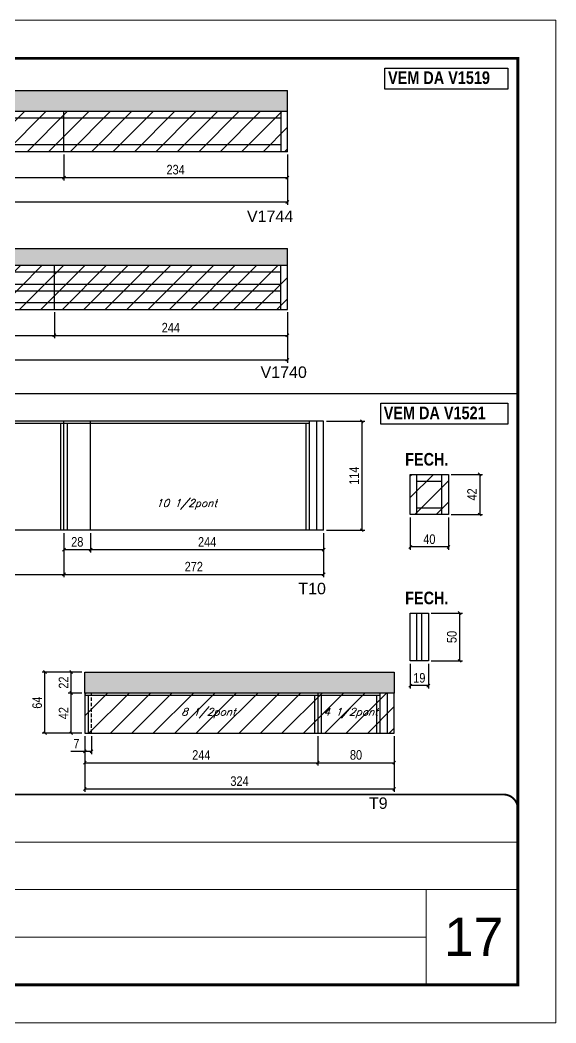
# Model space of a CAD drawing. Extents: x 3309 to 10008, y -2522 to 14608.
# Drawn here: x 4233 to 4794, y 8964 to 10014 of the extents above; entities that cross this region are included whole.
import ezdxf

# ---------------------------------------------------------------- set-up
doc = ezdxf.new("R2010")
doc.units = 0
for name, pattern in [('CONTINUO', [0]), ('DASHED', [0.75, 0.5, -0.25]), ('HIDDEN', [0.375, 0.25, -0.125])]:
    doc.linetypes.add(name, pattern=pattern)
for name, color, linetype in [('5', 5, 'Continuous'), ('COTA', 241, 'Continuous'), ('NOMENCLATURA', 7, 'Continuous'), ('Painéis', 200, 'Continuous'), ('SARR_2.2x7', 40, 'Continuous'), ('SARR_3.5x7', 81, 'Continuous'), ('texto', 7, 'Continuous')]:
    doc.layers.add(name, color=color, linetype=linetype)
for name, color, linetype, lineweight in [('CARIMBO', 255, 'Continuous', 9), ('Folhas', 255, 'Continuous', 9), ('Hachura', 251, 'Continuous', 9), ('SARRAFO DE PRESSAO', 251, 'DASHED', 9)]:
    doc.layers.add(name, color=color, linetype=linetype, lineweight=lineweight)
doc.styles.add('ARIAL', font='arial.ttf')
doc.styles.add('COTA TECNICA', font='techl___.ttf', dxfattribs={"height": 10})
doc.styles.add('Romans', font='romans.shx')
doc.styles.get("Standard").update_dxf_attribs({"font": 'arial.ttf'})
doc.styles.add('TECNICA', font='techb___.ttf', dxfattribs={"height": 10})
doc.dimstyles.new('PAINEL', dxfattribs={"dimtxt": 10, "dimasz": 3, "dimexe": 3, "dimexo": 3, "dimgap": 3, "dimtad": 1, "dimdec": 1, "dimzin": 12, "dimdsep": 46, "dimtxsty": 'COTA TECNICA', "dimblk1": 'OBLIQUE', "dimblk2": 'OBLIQUE', "dimsah": 1, "dimcen": 0.9, "dimclrd": 4, "dimclre": 4, "dimclrt": 240, "dimadec": 1, "dimazin": 3, "dimtfac": 1, "dimtdec": 1, "dimtmove": 0, "dimatfit": 3, "dimfxl": 1, "dimtolj": 1, "dimtzin": 12, "dimarcsym": 0})

# ---------------------------------------------------------------- blocks, each defined once
blk = doc.blocks.new('9999999999')
at = {"color": 30, "linetype": 'CONTINUO'}
for p, q in [((98564.6, 34379.6), (99584, 34379.6)), ((98564.6, 34329.8), (99488, 34329.8)), ((99584, 34329.8), (99488, 34329.8)), ((99488, 34329.8), (99488, 34230.2)), ((98564.6, 34280), (99488, 34280))]:
    blk.add_line(p, q, dxfattribs=at)
at = {"color": 30, "linetype": 'CONTINUO', "const_width": 2}
blk.add_lwpolyline([(99584, 34230.2), (99584, 34414.4, 0.414214), (99569, 34429.4), (98229, 34429.4, 0.414214), (98214, 34414.4), (98214, 34245.2, 0.414214), (98229, 34230.2), (99584, 34230.2)], format="xyb", dxfattribs=at)
at = {"layer": 'Folhas'}
blk.add_lwpolyline([(98139, 34190.2), (99624, 34190.2), (99624, 35240.2), (98139, 35240.2)], close=True, dxfattribs=at)
at = {"layer": 'Folhas', "color": 30, "const_width": 3}
blk.add_lwpolyline([(98214, 34230.2), (99584, 34230.2), (99584, 35200.2), (98214, 35200.2)], close=True, dxfattribs=at)
blk = doc.blocks.new('_Oblique')
at = {"color": 0, "linetype": 'ByBlock', "lineweight": -2}
blk.add_line((-0.5, -0.5), (0.5, 0.5), dxfattribs=at)
blk = doc.blocks.new('*D2933')
at = {"layer": 'COTA', "color": 4, "lineweight": -2, "transparency": 16777216}
for p, q in [((4035.1, 9872.8), (4035.1, 9845.6)), ((4279.1, 9872.8), (4279.1, 9845.6)), ((4035.1, 9848.6), (4279.1, 9848.6))]:
    blk.add_line(p, q, dxfattribs=at)
at = {"layer": 'Defpoints', "color": 0, "transparency": 16777216}
for p in [(4035.1, 9875.8, 0), (4279.1, 9875.8, 0), (4279.1, 9848.6)]:
    blk.add_point(p, dxfattribs=at)
at = {"layer": 'COTA', "color": 4, "lineweight": -2, "transparency": 16777216, "xscale": 3, "yscale": 3, "zscale": 3, "rotation": 180}
blk.add_blockref('_Oblique', (4035.1, 9848.6), dxfattribs=at)
at = {"layer": 'COTA', "color": 4, "lineweight": -2, "transparency": 16777216, "xscale": 3, "yscale": 3, "zscale": 3}
blk.add_blockref('_Oblique', (4279.1, 9848.6), dxfattribs=at)
at = {"layer": 'COTA', "color": 240, "transparency": 16777216, "insert": (4157.1, 9856.7), "char_height": 10, "attachment_point": 5, "style": 'COTA TECNICA'}
blk.add_mtext('\\A1;244', dxfattribs=at)
blk = doc.blocks.new('*D2934')
at = {"layer": 'COTA', "color": 4, "lineweight": -2, "transparency": 16777216}
for p, q in [((4279.1, 9872.8), (4279.1, 9845.6)), ((4513.1, 9872.8), (4513.1, 9845.6)), ((4279.1, 9848.6), (4513.1, 9848.6))]:
    blk.add_line(p, q, dxfattribs=at)
at = {"layer": 'Defpoints', "color": 0, "transparency": 16777216}
for p in [(4279.1, 9875.8, 0), (4513.1, 9875.8, 0), (4513.1, 9848.6)]:
    blk.add_point(p, dxfattribs=at)
at = {"layer": 'COTA', "color": 4, "lineweight": -2, "transparency": 16777216, "xscale": 3, "yscale": 3, "zscale": 3, "rotation": 180}
blk.add_blockref('_Oblique', (4279.1, 9848.6), dxfattribs=at)
at = {"layer": 'COTA', "color": 4, "lineweight": -2, "transparency": 16777216, "xscale": 3, "yscale": 3, "zscale": 3}
blk.add_blockref('_Oblique', (4513.1, 9848.6), dxfattribs=at)
at = {"layer": 'COTA', "color": 240, "transparency": 16777216, "insert": (4396.1, 9856.9), "char_height": 10, "attachment_point": 5, "style": 'COTA TECNICA'}
blk.add_mtext('\\A1;234', dxfattribs=at)
blk = doc.blocks.new('*D2956')
at = {"layer": 'COTA', "color": 4, "lineweight": -2, "transparency": 16777216}
for p, q in [((3791.1, 9872.8), (3791.1, 9820)), ((4513.1, 9872.8), (4513.1, 9820)), ((4513.1, 9823), (3791.1, 9823))]:
    blk.add_line(p, q, dxfattribs=at)
at = {"layer": 'Defpoints', "color": 0, "transparency": 16777216}
for p in [(3791.1, 9875.8, 0), (4513.1, 9875.8, 0), (3791.1, 9823)]:
    blk.add_point(p, dxfattribs=at)
at = {"layer": 'COTA', "color": 4, "lineweight": -2, "transparency": 16777216, "xscale": 3, "yscale": 3, "zscale": 3, "rotation": 180}
blk.add_blockref('_Oblique', (3791.1, 9823), dxfattribs=at)
at = {"layer": 'COTA', "color": 4, "lineweight": -2, "transparency": 16777216, "xscale": 3, "yscale": 3, "zscale": 3}
blk.add_blockref('_Oblique', (4513.1, 9823), dxfattribs=at)
at = {"layer": 'COTA', "color": 240, "transparency": 16777216, "insert": (4152.1, 9831.1), "char_height": 10, "attachment_point": 5, "style": 'COTA TECNICA'}
blk.add_mtext('\\A1;722', dxfattribs=at)
blk = doc.blocks.new('*D2960')
at = {"layer": 'COTA', "color": 4, "lineweight": -2, "transparency": 16777216}
for p, q in [((3791.1, 9707.6), (3791.1, 9654.8)), ((4513.1, 9707.6), (4513.1, 9654.8)), ((3791.1, 9657.8), (4513.1, 9657.8))]:
    blk.add_line(p, q, dxfattribs=at)
at = {"layer": 'Defpoints', "color": 0, "transparency": 16777216}
for p in [(3791.1, 9710.6), (4513.1, 9710.6), (4513.1, 9657.8)]:
    blk.add_point(p, dxfattribs=at)
at = {"layer": 'COTA', "color": 4, "lineweight": -2, "transparency": 16777216, "xscale": 3, "yscale": 3, "zscale": 3, "rotation": 180}
blk.add_blockref('_Oblique', (3791.1, 9657.8), dxfattribs=at)
at = {"layer": 'COTA', "color": 4, "lineweight": -2, "transparency": 16777216, "xscale": 3, "yscale": 3, "zscale": 3}
blk.add_blockref('_Oblique', (4513.1, 9657.8), dxfattribs=at)
at = {"layer": 'COTA', "color": 240, "transparency": 16777216, "insert": (4152.1, 9665.8), "char_height": 10, "attachment_point": 5, "style": 'COTA TECNICA'}
blk.add_mtext('\\A1;722', dxfattribs=at)
blk = doc.blocks.new('*D2963')
at = {"layer": 'COTA', "color": 4, "lineweight": -2, "transparency": 16777216}
for p, q in [((4109.6, 9707.6), (4109.6, 9680.4)), ((4269.1, 9707.6), (4269.1, 9680.4)), ((4109.6, 9683.4), (4269.1, 9683.4))]:
    blk.add_line(p, q, dxfattribs=at)
at = {"layer": 'Defpoints', "color": 0, "transparency": 16777216}
for p in [(4109.6, 9710.6), (4269.1, 9710.6), (4269.1, 9683.4)]:
    blk.add_point(p, dxfattribs=at)
at = {"layer": 'COTA', "color": 4, "lineweight": -2, "transparency": 16777216, "xscale": 3, "yscale": 3, "zscale": 3, "rotation": 180}
blk.add_blockref('_Oblique', (4109.6, 9683.4), dxfattribs=at)
at = {"layer": 'COTA', "color": 4, "lineweight": -2, "transparency": 16777216, "xscale": 3, "yscale": 3, "zscale": 3}
blk.add_blockref('_Oblique', (4269.1, 9683.4), dxfattribs=at)
at = {"layer": 'COTA', "color": 240, "transparency": 16777216, "insert": (4189.4, 9691.6), "char_height": 10, "attachment_point": 5, "style": 'COTA TECNICA'}
blk.add_mtext('\\A1;159.5', dxfattribs=at)
blk = doc.blocks.new('*D2947')
at = {"layer": 'COTA', "color": 4, "lineweight": -2, "transparency": 16777216}
for p, q in [((4269.1, 9707.6), (4269.1, 9680.4)), ((4513.1, 9707.6), (4513.1, 9680.4)), ((4269.1, 9683.4), (4513.1, 9683.4))]:
    blk.add_line(p, q, dxfattribs=at)
at = {"layer": 'Defpoints', "color": 0, "transparency": 16777216}
for p in [(4269.1, 9710.6, 0), (4513.1, 9710.6, 0), (4513.1, 9683.4)]:
    blk.add_point(p, dxfattribs=at)
at = {"layer": 'COTA', "color": 4, "lineweight": -2, "transparency": 16777216, "xscale": 3, "yscale": 3, "zscale": 3, "rotation": 180}
blk.add_blockref('_Oblique', (4269.1, 9683.4), dxfattribs=at)
at = {"layer": 'COTA', "color": 4, "lineweight": -2, "transparency": 16777216, "xscale": 3, "yscale": 3, "zscale": 3}
blk.add_blockref('_Oblique', (4513.1, 9683.4), dxfattribs=at)
at = {"layer": 'COTA', "color": 240, "transparency": 16777216, "insert": (4391.1, 9691.5), "char_height": 10, "attachment_point": 5, "style": 'COTA TECNICA'}
blk.add_mtext('\\A1;244', dxfattribs=at)
blk = doc.blocks.new('*D2975')
at = {"layer": 'COTA', "color": 4, "lineweight": -2, "transparency": 16777216}
for p, q in [((4035.1, 9476.5), (4035.1, 9430.2)), ((4279.1, 9476.5), (4279.1, 9430.2)), ((4035.1, 9433.2), (4279.1, 9433.2))]:
    blk.add_line(p, q, dxfattribs=at)
at = {"layer": 'Defpoints', "color": 0, "transparency": 16777216}
for p in [(4035.1, 9479.5, 0), (4279.1, 9479.5, 0), (4279.1, 9433.2)]:
    blk.add_point(p, dxfattribs=at)
at = {"layer": 'COTA', "color": 4, "lineweight": -2, "transparency": 16777216, "xscale": 3, "yscale": 3, "zscale": 3, "rotation": 180}
blk.add_blockref('_Oblique', (4035.1, 9433.2), dxfattribs=at)
at = {"layer": 'COTA', "color": 4, "lineweight": -2, "transparency": 16777216, "xscale": 3, "yscale": 3, "zscale": 3}
blk.add_blockref('_Oblique', (4279.1, 9433.2), dxfattribs=at)
at = {"layer": 'COTA', "color": 240, "transparency": 16777216, "insert": (4157.1, 9441.3), "char_height": 10, "attachment_point": 5, "style": 'COTA TECNICA'}
blk.add_mtext('\\A1;244', dxfattribs=at)
blk = doc.blocks.new('*D2976')
at = {"layer": 'COTA', "color": 4, "lineweight": -2, "transparency": 16777216}
for p, q in [((4279.1, 9476.5), (4279.1, 9430.2)), ((4551.1, 9476.5), (4551.1, 9430.2)), ((4279.1, 9433.2), (4551.1, 9433.2))]:
    blk.add_line(p, q, dxfattribs=at)
at = {"layer": 'Defpoints', "color": 0, "transparency": 16777216}
for p in [(4279.1, 9479.5, 0), (4551.1, 9479.5, 0), (4551.1, 9433.2)]:
    blk.add_point(p, dxfattribs=at)
at = {"layer": 'COTA', "color": 4, "lineweight": -2, "transparency": 16777216, "xscale": 3, "yscale": 3, "zscale": 3, "rotation": 180}
blk.add_blockref('_Oblique', (4279.1, 9433.2), dxfattribs=at)
at = {"layer": 'COTA', "color": 4, "lineweight": -2, "transparency": 16777216, "xscale": 3, "yscale": 3, "zscale": 3}
blk.add_blockref('_Oblique', (4551.1, 9433.2), dxfattribs=at)
at = {"layer": 'COTA', "color": 240, "transparency": 16777216, "insert": (4415.1, 9441.3), "char_height": 10, "attachment_point": 5, "style": 'COTA TECNICA'}
blk.add_mtext('\\A1;272', dxfattribs=at)
blk = doc.blocks.new('*D2978')
at = {"layer": 'COTA', "color": 4, "lineweight": -2, "transparency": 16777216}
for p, q in [((4279.1, 9476.5), (4279.1, 9456.1)), ((4307.1, 9476.5), (4307.1, 9456.1)), ((4279.1, 9459.1), (4307.1, 9459.1))]:
    blk.add_line(p, q, dxfattribs=at)
at = {"layer": 'Defpoints', "color": 0, "transparency": 16777216}
for p in [(4279.1, 9479.5), (4307.1, 9479.5), (4307.1, 9459.1)]:
    blk.add_point(p, dxfattribs=at)
at = {"layer": 'COTA', "color": 4, "lineweight": -2, "transparency": 16777216, "xscale": 3, "yscale": 3, "zscale": 3, "rotation": 180}
blk.add_blockref('_Oblique', (4279.1, 9459.1), dxfattribs=at)
at = {"layer": 'COTA', "color": 4, "lineweight": -2, "transparency": 16777216, "xscale": 3, "yscale": 3, "zscale": 3}
blk.add_blockref('_Oblique', (4307.1, 9459.1), dxfattribs=at)
at = {"layer": 'COTA', "color": 240, "transparency": 16777216, "insert": (4293.1, 9467.2), "char_height": 10, "attachment_point": 5, "style": 'COTA TECNICA'}
blk.add_mtext('\\A1;28', dxfattribs=at)
blk = doc.blocks.new('*D2979')
at = {"layer": 'COTA', "color": 4, "lineweight": -2, "transparency": 16777216}
for p, q in [((4307.1, 9476.5), (4307.1, 9456.1)), ((4551.1, 9476.5), (4551.1, 9456.1)), ((4307.1, 9459.1), (4551.1, 9459.1))]:
    blk.add_line(p, q, dxfattribs=at)
at = {"layer": 'Defpoints', "color": 0, "transparency": 16777216}
for p in [(4307.1, 9479.5), (4551.1, 9479.5), (4551.1, 9459.1)]:
    blk.add_point(p, dxfattribs=at)
at = {"layer": 'COTA', "color": 4, "lineweight": -2, "transparency": 16777216, "xscale": 3, "yscale": 3, "zscale": 3, "rotation": 180}
blk.add_blockref('_Oblique', (4307.1, 9459.1), dxfattribs=at)
at = {"layer": 'COTA', "color": 4, "lineweight": -2, "transparency": 16777216, "xscale": 3, "yscale": 3, "zscale": 3}
blk.add_blockref('_Oblique', (4551.1, 9459.1), dxfattribs=at)
at = {"layer": 'COTA', "color": 240, "transparency": 16777216, "insert": (4429.1, 9467.2), "char_height": 10, "attachment_point": 5, "style": 'COTA TECNICA'}
blk.add_mtext('\\A1;244', dxfattribs=at)
blk = doc.blocks.new('*D2983')
at = {"layer": 'COTA', "color": 4, "lineweight": -2, "transparency": 16777216}
for p, q in [((4554.1, 9593.5), (4594.1, 9593.5)), ((4591.1, 9593.5), (4591.1, 9479.5)), ((4554.1, 9479.5), (4594.1, 9479.5))]:
    blk.add_line(p, q, dxfattribs=at)
at = {"layer": 'Defpoints', "color": 0, "transparency": 16777216}
for p in [(4551.1, 9593.5, 0), (4551.1, 9479.5, 0), (4591.1, 9479.5)]:
    blk.add_point(p, dxfattribs=at)
at = {"layer": 'COTA', "color": 4, "lineweight": -2, "transparency": 16777216, "xscale": 3, "yscale": 3, "zscale": 3}
for p, rotation in [((4591.1, 9593.5), 90), ((4591.1, 9479.5), 270)]:
    blk.add_blockref('_Oblique', p, dxfattribs=dict(at, rotation=rotation))
at = {"layer": 'COTA', "color": 240, "transparency": 16777216, "insert": (4583, 9536.5), "char_height": 10, "attachment_point": 5, "rotation": 90, "style": 'COTA TECNICA'}
blk.add_mtext('\\A1;114', dxfattribs=at)
blk = doc.blocks.new('*D2988')
at = {"layer": 'COTA', "color": 4, "lineweight": -2, "transparency": 16777216}
for p, q in [((4301, 9263.9), (4301, 9205.5)), ((4625, 9263.9), (4625, 9205.5)), ((4301, 9208.5), (4625, 9208.5))]:
    blk.add_line(p, q, dxfattribs=at)
at = {"layer": 'Defpoints', "color": 0, "transparency": 16777216}
for p in [(4301, 9266.9), (4625, 9266.9), (4625, 9208.5)]:
    blk.add_point(p, dxfattribs=at)
at = {"layer": 'COTA', "color": 4, "lineweight": -2, "transparency": 16777216, "xscale": 3, "yscale": 3, "zscale": 3, "rotation": 180}
blk.add_blockref('_Oblique', (4301, 9208.5), dxfattribs=at)
at = {"layer": 'COTA', "color": 4, "lineweight": -2, "transparency": 16777216, "xscale": 3, "yscale": 3, "zscale": 3}
blk.add_blockref('_Oblique', (4625, 9208.5), dxfattribs=at)
at = {"layer": 'COTA', "color": 240, "transparency": 16777216, "insert": (4463, 9216.7), "char_height": 10, "attachment_point": 5, "style": 'COTA TECNICA'}
blk.add_mtext('\\A1;324', dxfattribs=at)
blk = doc.blocks.new('*D2989')
at = {"layer": 'COTA', "color": 4, "lineweight": -2, "transparency": 16777216}
for p, q in [((4301, 9263.9), (4301, 9233)), ((4545, 9263.9), (4545, 9233)), ((4301, 9236), (4545, 9236))]:
    blk.add_line(p, q, dxfattribs=at)
at = {"layer": 'Defpoints', "color": 0, "transparency": 16777216}
for p in [(4301, 9266.9), (4545, 9266.9), (4545, 9236)]:
    blk.add_point(p, dxfattribs=at)
at = {"layer": 'COTA', "color": 4, "lineweight": -2, "transparency": 16777216, "xscale": 3, "yscale": 3, "zscale": 3, "rotation": 180}
blk.add_blockref('_Oblique', (4301, 9236), dxfattribs=at)
at = {"layer": 'COTA', "color": 4, "lineweight": -2, "transparency": 16777216, "xscale": 3, "yscale": 3, "zscale": 3}
blk.add_blockref('_Oblique', (4545, 9236), dxfattribs=at)
at = {"layer": 'COTA', "color": 240, "transparency": 16777216, "insert": (4423, 9244.1), "char_height": 10, "attachment_point": 5, "style": 'COTA TECNICA'}
blk.add_mtext('\\A1;244', dxfattribs=at)
blk = doc.blocks.new('*D2990')
at = {"layer": 'COTA', "color": 4, "lineweight": -2, "transparency": 16777216}
for p, q in [((4545, 9263.9), (4545, 9233)), ((4625, 9263.9), (4625, 9233)), ((4545, 9236), (4625, 9236))]:
    blk.add_line(p, q, dxfattribs=at)
at = {"layer": 'Defpoints', "color": 0, "transparency": 16777216}
for p in [(4545, 9266.9), (4625, 9266.9), (4625, 9236)]:
    blk.add_point(p, dxfattribs=at)
at = {"layer": 'COTA', "color": 4, "lineweight": -2, "transparency": 16777216, "xscale": 3, "yscale": 3, "zscale": 3, "rotation": 180}
blk.add_blockref('_Oblique', (4545, 9236), dxfattribs=at)
at = {"layer": 'COTA', "color": 4, "lineweight": -2, "transparency": 16777216, "xscale": 3, "yscale": 3, "zscale": 3}
blk.add_blockref('_Oblique', (4625, 9236), dxfattribs=at)
at = {"layer": 'COTA', "color": 240, "transparency": 16777216, "insert": (4585, 9244.1), "char_height": 10, "attachment_point": 5, "style": 'COTA TECNICA'}
blk.add_mtext('\\A1;80', dxfattribs=at)
blk = doc.blocks.new('*D2996')
at = {"layer": 'COTA', "color": 4, "lineweight": -2, "transparency": 16777216}
for p, q in [((4301, 9263.9), (4301, 9244.9)), ((4308, 9263.9), (4308, 9244.9)), ((4301, 9247.9), (4286.3, 9247.9)), ((4308, 9247.9), (4301, 9247.9))]:
    blk.add_line(p, q, dxfattribs=at)
at = {"layer": 'Defpoints', "color": 0, "transparency": 16777216}
for p in [(4301, 9266.9), (4308, 9266.9), (4301, 9247.9)]:
    blk.add_point(p, dxfattribs=at)
at = {"layer": 'COTA', "color": 4, "lineweight": -2, "transparency": 16777216, "xscale": 3, "yscale": 3, "zscale": 3, "rotation": 180}
blk.add_blockref('_Oblique', (4301, 9247.9), dxfattribs=at)
at = {"layer": 'COTA', "color": 4, "lineweight": -2, "transparency": 16777216, "xscale": 3, "yscale": 3, "zscale": 3}
blk.add_blockref('_Oblique', (4308, 9247.9), dxfattribs=at)
at = {"layer": 'COTA', "color": 240, "transparency": 16777216, "insert": (4292.2, 9256), "char_height": 10, "attachment_point": 5, "style": 'COTA TECNICA'}
blk.add_mtext('\\A1;7', dxfattribs=at)
blk = doc.blocks.new('*D2993')
at = {"layer": 'COTA', "color": 4, "lineweight": -2, "transparency": 16777216}
for p, q in [((4298, 9308.9), (4283.7, 9308.9)), ((4286.7, 9266.9), (4286.7, 9308.9)), ((4298, 9266.9), (4283.7, 9266.9))]:
    blk.add_line(p, q, dxfattribs=at)
at = {"layer": 'Defpoints', "color": 0, "transparency": 16777216}
for p in [(4286.7, 9308.9), (4301, 9308.9), (4301, 9266.9)]:
    blk.add_point(p, dxfattribs=at)
at = {"layer": 'COTA', "color": 4, "lineweight": -2, "transparency": 16777216, "xscale": 3, "yscale": 3, "zscale": 3}
for p, rotation in [((4286.7, 9308.9), 90), ((4286.7, 9266.9), 270)]:
    blk.add_blockref('_Oblique', p, dxfattribs=dict(at, rotation=rotation))
at = {"layer": 'COTA', "color": 240, "transparency": 16777216, "insert": (4278.7, 9287.9), "char_height": 10, "attachment_point": 5, "rotation": 90, "style": 'COTA TECNICA'}
blk.add_mtext('\\A1;42', dxfattribs=at)
blk = doc.blocks.new('*D2994')
at = {"layer": 'COTA', "color": 4, "lineweight": -2, "transparency": 16777216}
for p, q in [((4298, 9330.9), (4283.7, 9330.9)), ((4286.7, 9308.9), (4286.7, 9330.9)), ((4298, 9308.9), (4283.7, 9308.9))]:
    blk.add_line(p, q, dxfattribs=at)
at = {"layer": 'Defpoints', "color": 0, "transparency": 16777216}
for p in [(4286.7, 9330.9), (4301, 9330.9), (4301, 9308.9)]:
    blk.add_point(p, dxfattribs=at)
at = {"layer": 'COTA', "color": 4, "lineweight": -2, "transparency": 16777216, "xscale": 3, "yscale": 3, "zscale": 3}
for p, rotation in [((4286.7, 9330.9), 90), ((4286.7, 9308.9), 270)]:
    blk.add_blockref('_Oblique', p, dxfattribs=dict(at, rotation=rotation))
at = {"layer": 'COTA', "color": 240, "transparency": 16777216, "insert": (4278.7, 9319.9), "char_height": 10, "attachment_point": 5, "rotation": 90, "style": 'COTA TECNICA'}
blk.add_mtext('\\A1;22', dxfattribs=at)
blk = doc.blocks.new('*D2995')
at = {"layer": 'COTA', "color": 4, "lineweight": -2, "transparency": 16777216}
for p, q in [((4298, 9330.9), (4256.2, 9330.9)), ((4259.2, 9266.9), (4259.2, 9330.9)), ((4298, 9266.9), (4256.2, 9266.9))]:
    blk.add_line(p, q, dxfattribs=at)
at = {"layer": 'Defpoints', "color": 0, "transparency": 16777216}
for p in [(4259.2, 9330.9), (4301, 9330.9), (4301, 9266.9)]:
    blk.add_point(p, dxfattribs=at)
at = {"layer": 'COTA', "color": 4, "lineweight": -2, "transparency": 16777216, "xscale": 3, "yscale": 3, "zscale": 3}
for p, rotation in [((4259.2, 9330.9), 90), ((4259.2, 9266.9), 270)]:
    blk.add_blockref('_Oblique', p, dxfattribs=dict(at, rotation=rotation))
at = {"layer": 'COTA', "color": 240, "transparency": 16777216, "insert": (4251.1, 9298.9), "char_height": 10, "attachment_point": 5, "rotation": 90, "style": 'COTA TECNICA'}
blk.add_mtext('\\A1;64', dxfattribs=at)
blk = doc.blocks.new('*D3000')
at = {"layer": 'COTA', "color": 4, "lineweight": -2, "transparency": 16777216}
for p, q in [((4641.8, 9492.9), (4641.8, 9458.9)), ((4681.8, 9492.9), (4681.8, 9458.9)), ((4681.8, 9461.9), (4641.8, 9461.9))]:
    blk.add_line(p, q, dxfattribs=at)
at = {"layer": 'Defpoints', "color": 0, "transparency": 16777216}
for p in [(4641.8, 9495.9), (4681.8, 9495.9), (4641.8, 9461.9)]:
    blk.add_point(p, dxfattribs=at)
at = {"layer": 'COTA', "color": 4, "lineweight": -2, "transparency": 16777216, "xscale": 3, "yscale": 3, "zscale": 3, "rotation": 180}
blk.add_blockref('_Oblique', (4641.8, 9461.9), dxfattribs=at)
at = {"layer": 'COTA', "color": 4, "lineweight": -2, "transparency": 16777216, "xscale": 3, "yscale": 3, "zscale": 3}
blk.add_blockref('_Oblique', (4681.8, 9461.9), dxfattribs=at)
at = {"layer": 'COTA', "color": 240, "transparency": 16777216, "insert": (4661.8, 9470), "char_height": 10, "attachment_point": 5, "style": 'COTA TECNICA'}
blk.add_mtext('\\A1;40', dxfattribs=at)
blk = doc.blocks.new('*D3001')
at = {"layer": 'COTA', "color": 4, "lineweight": -2, "transparency": 16777216}
for p, q in [((4684.8, 9537.9), (4717.5, 9537.9)), ((4714.5, 9537.9), (4714.5, 9495.9)), ((4684.8, 9495.9), (4717.5, 9495.9))]:
    blk.add_line(p, q, dxfattribs=at)
at = {"layer": 'Defpoints', "color": 0, "transparency": 16777216}
for p in [(4681.8, 9537.9), (4681.8, 9495.9), (4714.5, 9495.9)]:
    blk.add_point(p, dxfattribs=at)
at = {"layer": 'COTA', "color": 4, "lineweight": -2, "transparency": 16777216, "xscale": 3, "yscale": 3, "zscale": 3}
for p, rotation in [((4714.5, 9537.9), 90), ((4714.5, 9495.9), 270)]:
    blk.add_blockref('_Oblique', p, dxfattribs=dict(at, rotation=rotation))
at = {"layer": 'COTA', "color": 240, "transparency": 16777216, "insert": (4706.5, 9516.9), "char_height": 10, "attachment_point": 5, "rotation": 90, "style": 'COTA TECNICA'}
blk.add_mtext('\\A1;42', dxfattribs=at)
blk = doc.blocks.new('*D3002')
at = {"layer": 'COTA', "color": 4, "lineweight": -2, "transparency": 16777216}
for p, q in [((4641.8, 9339.7), (4641.8, 9313.7)), ((4660.8, 9339.7), (4660.8, 9313.7)), ((4660.8, 9316.7), (4641.8, 9316.7))]:
    blk.add_line(p, q, dxfattribs=at)
at = {"layer": 'Defpoints', "color": 0, "transparency": 16777216}
for p in [(4641.8, 9342.7), (4660.8, 9342.7), (4641.8, 9316.7)]:
    blk.add_point(p, dxfattribs=at)
at = {"layer": 'COTA', "color": 4, "lineweight": -2, "transparency": 16777216, "xscale": 3, "yscale": 3, "zscale": 3, "rotation": 180}
blk.add_blockref('_Oblique', (4641.8, 9316.7), dxfattribs=at)
at = {"layer": 'COTA', "color": 4, "lineweight": -2, "transparency": 16777216, "xscale": 3, "yscale": 3, "zscale": 3}
blk.add_blockref('_Oblique', (4660.8, 9316.7), dxfattribs=at)
at = {"layer": 'COTA', "color": 240, "transparency": 16777216, "insert": (4651.3, 9324.8), "char_height": 10, "attachment_point": 5, "style": 'COTA TECNICA'}
blk.add_mtext('\\A1;19', dxfattribs=at)
blk = doc.blocks.new('*D3003')
at = {"layer": 'COTA', "color": 4, "lineweight": -2, "transparency": 16777216}
for p, q in [((4663.8, 9392.7), (4696.5, 9392.7)), ((4693.5, 9392.7), (4693.5, 9342.7)), ((4663.8, 9342.7), (4696.5, 9342.7))]:
    blk.add_line(p, q, dxfattribs=at)
at = {"layer": 'Defpoints', "color": 0, "transparency": 16777216}
for p in [(4660.8, 9392.7), (4660.8, 9342.7), (4693.5, 9342.7)]:
    blk.add_point(p, dxfattribs=at)
at = {"layer": 'COTA', "color": 4, "lineweight": -2, "transparency": 16777216, "xscale": 3, "yscale": 3, "zscale": 3}
for p, rotation in [((4693.5, 9392.7), 90), ((4693.5, 9342.7), 270)]:
    blk.add_blockref('_Oblique', p, dxfattribs=dict(at, rotation=rotation))
at = {"layer": 'COTA', "color": 240, "transparency": 16777216, "insert": (4685.4, 9367.7), "char_height": 10, "attachment_point": 5, "rotation": 90, "style": 'COTA TECNICA'}
blk.add_mtext('\\A1;50', dxfattribs=at)

msp = doc.modelspace()

# ---------------------------------------------------------------- hatches: boundary and pattern name
at = {"layer": 'COTA'}
h = msp.add_hatch(dxfattribs=at)
h.set_pattern_fill('AR-CONC', color=256, scale=0.03)
h.set_pattern_definition([(50, (48.9945, 387.445), (5.46554, -0.4781726), [0.5715, -6.2865]), (355, (48.9945, 387.445), (-1.0573026, 5.7317054), [0.4572, -5.0292175]), (100.451445, (49.45, 387.405), (4.4082374, 5.2535326), [0.4857003, -5.3427073]), (46.1842, (48.9945, 388.969), (8.1323712, -1.26127), [0.85725, -9.42975]), (96.63556, (49.672, 388.864), (7.122124, 7.422784), [0.728551, -8.014068]), (351.18415, (48.9945, 388.969), (7.122124, 7.422784), [0.685799, -7.543792]), (21, (49.7565, 388.588), (4.5484317, -3.067956), [0.5715, -6.2865]), (326, (49.7565, 388.588), (1.854061, 5.525639), [0.4572, -5.0292]), (71.451445, (50.1356, 388.332), (6.4024926, 2.457683), [0.4857003, -5.342698]), (37.5, (48.9945, 387.4449), (0.0926581, 2.53665117), [0, -4.96824, 0, -5.1054, 0, -5.04825]), (7.5, (48.9945, 387.445), (2.0045899, 3.00541724), [0, -2.91084, 0, -4.85394, 0, -1.92405]), (327.5, (47.2953, 387.4449), (4.06771786, -0.17186232), [0, -1.905, 0, -5.9436, 0, -7.8867]), (317.5, (46.5333, 387.445), (4.4438754, 0.7627947), [0, -2.4765, 0, -3.94716, 0, -5.6007])])
h.paths.add_polyline_path([(3791.1, 9939.76), (3791.1, 9917.76), (4513.1, 9917.76), (4513.1, 9939.76)])
h = msp.add_hatch(dxfattribs=at)
h.set_pattern_fill('AR-CONC', color=256, scale=0.03)
h.set_pattern_definition([(50, (0, 56.063), (5.46554, -0.4781726), [0.5715, -6.2865]), (355, (0, 56.063), (-1.0573026, 5.7317054), [0.4572, -5.0292175]), (100.451445, (0.4555, 56.023), (4.4082374, 5.2535326), [0.4857003, -5.3427073]), (46.1842, (0, 57.587), (8.1323712, -1.26127), [0.85725, -9.42975]), (96.63556, (0.678, 57.482), (7.122124, 7.422784), [0.728551, -8.014068]), (351.18415, (0, 57.587), (7.122124, 7.422784), [0.685799, -7.543792]), (21, (0.762, 57.206), (4.5484317, -3.067956), [0.5715, -6.2865]), (326, (0.762, 57.206), (1.8540609, 5.525639), [0.4572, -5.0292]), (71.451445, (1.141, 56.95), (6.4024926, 2.457683), [0.4857003, -5.342698]), (37.5, (0, 56.0628), (0.0926581, 2.53665117), [0, -4.96824, 0, -5.1054, 0, -5.04825]), (7.5, (0, 56.0628), (2.0045899, 3.00541724), [0, -2.91084, 0, -4.85394, 0, -1.92405]), (327.5, (-1.6993, 56.0628), (4.06771786, -0.17186232), [0, -1.905, 0, -5.9436, 0, -7.8867]), (317.5, (-2.4613, 56.0628), (4.4438754, 0.7627947), [0, -2.4765, 0, -3.94716, 0, -5.6007])])
h.paths.add_polyline_path([(4109.6, 9756.55), (4513.1, 9756.55), (4513.1, 9774.55), (3791.1, 9774.55), (3791.1, 9756.55), (4072.6, 9756.55), (4072.6, 9725.55), (4109.6, 9725.55)])
h = msp.add_hatch(dxfattribs=at)
h.set_pattern_fill('AR-CONC', color=256, scale=0.03)
h.set_pattern_definition([(50, (-3189.9875, -412.0423), (5.46554, -0.4781726), [0.5715, -6.2865]), (355, (-3189.9875, -412.042), (-1.0573026, 5.7317054), [0.4572, -5.0292175]), (100.451445, (-3189.532, -412.082), (4.4082374, 5.2535326), [0.4857003, -5.3427073]), (46.1842, (-3189.9875, -410.518), (8.1323712, -1.26127), [0.85725, -9.42975]), (96.63556, (-3189.31, -410.623), (7.122124, 7.4227837), [0.7285507, -8.014068]), (351.18415, (-3189.9875, -410.518), (7.122124, 7.422784), [0.685799, -7.543792]), (21, (-3189.2255, -410.8993), (4.5484317, -3.067956), [0.5715, -6.2865]), (326, (-3189.2255, -410.899), (1.8540609, 5.525639), [0.4572, -5.0292]), (71.451445, (-3188.8465, -411.155), (6.4024926, 2.457683), [0.4857003, -5.3426981]), (37.5, (-3189.9875, -412.0423), (0.0926581, 2.53665117), [0, -4.96824, 0, -5.1054, 0, -5.04825]), (7.5, (-3189.9875, -412.0423), (2.0045899, 3.00541724), [0, -2.91084, 0, -4.85394, 0, -1.92405]), (327.5, (-3191.6868, -412.0423), (4.06771786, -0.17186232), [0, -1.905, 0, -5.9436, 0, -7.8867]), (317.5, (-3192.4488, -412.0423), (4.4438754, 0.7627947), [0, -2.4765, 0, -3.94716, 0, -5.6007])])
h.paths.add_polyline_path([(4625.02, 9308.94), (4625.02, 9330.94), (4301.02, 9330.94), (4301.02, 9308.94)])
at = {"layer": 'Hachura', "linetype": 'ByBlock'}
h = msp.add_hatch(dxfattribs=at)
h.set_pattern_fill('ANSI31', color=256, scale=5)
h.paths.add_polyline_path([(3791.1, 9917.76), (3791.1, 9875.76), (4035.1, 9875.76), (4035.1, 9917.76)])
h.paths.add_polyline_path([(4035.1, 9917.76), (4035.1, 9875.76), (4279.1, 9875.76), (4279.1, 9917.76)])
h.paths.add_polyline_path([(4513.1, 9875.76), (4513.1, 9917.76), (4279.1, 9917.76), (4279.1, 9875.76)])
h = msp.add_hatch(dxfattribs=at)
h.set_pattern_fill('ANSI31', color=256, scale=5)
h.paths.add_polyline_path([(3791.1, 9756.55), (3791.1, 9710.55), (4035.1, 9710.55), (4035.1, 9756.55)])
h.paths.add_polyline_path([(4109.6, 9710.55), (4109.6, 9725.55), (4072.6, 9725.55), (4072.6, 9756.55), (4035.1, 9756.55), (4035.1, 9710.55)])
h.paths.add_polyline_path([(4269.1, 9710.55), (4269.1, 9756.55), (4109.6, 9756.55), (4109.6, 9710.55)])
h.paths.add_polyline_path([(4269.1, 9756.55), (4269.1, 9710.55), (4513.1, 9710.55), (4513.1, 9756.55)])
h = msp.add_hatch(dxfattribs=at)
h.set_pattern_fill('ANSI31', color=256, scale=5)
h.paths.add_polyline_path([(3791.1, 9543.46), (3791.1, 9479.46), (4035.1, 9479.46), (4035.1, 9543.46)])
h.paths.add_polyline_path([(4035.1, 9266.94), (4035.1, 9308.94), (3791.1, 9308.94), (3791.1, 9266.94)])
h.paths.add_polyline_path([(4192.1, 9266.94), (4192.1, 9308.94), (4035.1, 9308.94), (4035.1, 9266.94)])
h.paths.add_polyline_path([(4545.02, 9266.94), (4545.02, 9308.94), (4301.02, 9308.94), (4301.02, 9266.94)])
h.paths.add_polyline_path([(4625.02, 9266.94), (4625.02, 9308.94), (4545.02, 9308.94), (4545.02, 9266.94)])
h.paths.add_polyline_path([(4641.76, 9495.92), (4681.76, 9495.92), (4681.76, 9537.92), (4641.76, 9537.92)])

# ---------------------------------------------------------------- linework, layer by layer
at = {"layer": 'COTA'}
for p, q in [((3791.1, 9939.76), (4513.1, 9939.76)), ((4513.1, 9917.76), (4513.1, 9939.76)), ((3791.1, 9774.55, 0), (4513.1, 9774.55, 0)), ((4513.1, 9756.55, 0), (4513.1, 9774.55, 0)), ((3384.37, 9622.6), (4754.37, 9622.6)), ((4301.02, 9308.94, 0), (4301.02, 9330.94, 0)), ((4301.02, 9330.94, 0), (4625.02, 9330.94, 0)), ((4625.02, 9330.94, 0), (4625.02, 9308.94, 0))]:
    msp.add_line(p, q, dxfattribs=at)
at = {"layer": 'NOMENCLATURA'}
for points in [[(4615.33, 9963.35), (4744.12, 9963.35), (4744.12, 9941.36), (4615.33, 9941.36)], [(4610.84, 9612.38), (4744.12, 9612.38), (4744.12, 9590.4), (4610.84, 9590.4)]]:
    msp.add_lwpolyline(points, close=True, dxfattribs=at)
at = {"layer": 'Painéis', "linetype": 'ByBlock'}
for p, q in [((4513.1, 9917.76), (3791.1, 9917.76)), ((4279.1, 9875.76), (4279.1, 9917.76)), ((4513.1, 9875.76), (4513.1, 9917.76)), ((4513.1, 9875.76), (3791.1, 9875.76)), ((4513.1, 9756.55, 0), (4109.6, 9756.55, 0)), ((4269.1, 9710.55, 0), (4269.1, 9756.55, 0)), ((4513.1, 9710.55, 0), (4513.1, 9756.55, 0)), ((3791.1, 9710.55, 0), (4513.1, 9710.55, 0)), ((4551.1, 9593.46, 0), (4116.1, 9593.46, 0)), ((4279.1, 9479.46, 0), (4279.1, 9593.46, 0)), ((4307.1, 9479.46, 0), (4307.1, 9593.46, 0)), ((4551.1, 9479.46, 0), (4551.1, 9593.46, 0)), ((4641.76, 9495.92, 0), (4641.76, 9537.92, 0)), ((4641.76, 9537.92, 0), (4681.76, 9537.92, 0)), ((4681.76, 9537.92, 0), (4681.76, 9495.92, 0)), ((4681.76, 9495.92, 0), (4641.76, 9495.92, 0)), ((4551.1, 9479.46, 0), (3791.1, 9479.46, 0)), ((4641.76, 9342.73, 0), (4641.76, 9392.73, 0)), ((4641.76, 9392.73, 0), (4660.76, 9392.73, 0)), ((4660.76, 9392.73, 0), (4660.76, 9342.73, 0)), ((4660.76, 9342.73, 0), (4641.76, 9342.73, 0)), ((4625.02, 9308.94, 0), (4301.02, 9308.94, 0)), ((4301.02, 9308.94, 0), (4301.02, 9266.94, 0)), ((4545.02, 9308.94, 0), (4545.02, 9266.94, 0)), ((4625.02, 9266.94, 0), (4625.02, 9308.94, 0)), ((4301.02, 9266.94, 0), (4625.02, 9266.94, 0))]:
    msp.add_line(p, q, dxfattribs=at)
at = {"layer": 'SARR_2.2x7', "linetype": 'Continuous'}
for p, q in [((4506.1, 9917.76), (4506.1, 9875.76)), ((4279.1, 9910.76), (4035.1, 9910.76)), ((4506.1, 9910.76), (4279.1, 9910.76)), ((4279.1, 9882.76), (4035.1, 9882.76)), ((4506.1, 9882.76), (4279.1, 9882.76)), ((4506.1, 9710.55, 0), (4506.1, 9756.55, 0)), ((4269.1, 9749.55, 0), (4109.6, 9749.55, 0)), ((4506.1, 9749.55, 0), (4269.1, 9749.55, 0)), ((4109.6, 9737.18, 0), (4269.1, 9737.18, 0)), ((4269.1, 9737.18, 0), (4506.1, 9737.18, 0)), ((4109.6, 9730.18, 0), (4269.1, 9730.18, 0)), ((4269.1, 9730.18, 0), (4506.1, 9730.18, 0)), ((4269.1, 9717.55, 0), (4109.6, 9717.55, 0)), ((4506.1, 9717.55, 0), (4269.1, 9717.55, 0)), ((4279.1, 9591.26, 0), (4116.1, 9591.26, 0)), ((4536.1, 9591.26, 0), (4279.1, 9591.26, 0)), ((4544.1, 9479.46, 0), (4544.1, 9593.46, 0)), ((4648.76, 9495.92, 0), (4648.76, 9537.92, 0)), ((4674.76, 9495.92, 0), (4674.76, 9537.92, 0)), ((4648.76, 9530.92, 0), (4674.76, 9530.92, 0)), ((4648.76, 9502.92, 0), (4674.76, 9502.92, 0)), ((4648.76, 9342.73, 0), (4648.76, 9392.73, 0)), ((4653.76, 9342.73, 0), (4653.76, 9392.73, 0)), ((4301.02, 9306.74, 0), (4545.02, 9306.74, 0)), ((4545.02, 9306.74, 0), (4610.02, 9306.74, 0)), ((4618.02, 9266.94, 0), (4618.02, 9308.94, 0))]:
    msp.add_line(p, q, dxfattribs=at)
at = {"layer": 'SARR_2.2x7', "linetype": 'HIDDEN', "ltscale": 15}
msp.add_line((4308.02, 9266.94, 0), (4308.02, 9308.94, 0), dxfattribs=at)
at = {"layer": 'SARR_3.5x7'}
for p, q in [((4275.6, 9591.26, 0), (4275.6, 9479.46, 0)), ((4282.6, 9591.26, 0), (4282.6, 9479.46, 0)), ((4532.6, 9591.26, 0), (4532.6, 9479.46, 0)), ((4536.1, 9593.46, 0), (4536.1, 9479.46, 0)), ((4304.52, 9306.74, 0), (4304.52, 9266.94, 0)), ((4541.52, 9306.74, 0), (4541.52, 9266.94, 0)), ((4548.52, 9306.74, 0), (4548.52, 9266.94, 0)), ((4606.52, 9306.74, 0), (4606.52, 9266.94, 0)), ((4610.02, 9308.94, 0), (4610.02, 9266.94, 0))]:
    msp.add_line(p, q, dxfattribs=at)

# ---------------------------------------------------------------- block references
at = {"layer": 'SARRAFO DE PRESSAO', "color": 6, "linetype": 'ByBlock'}
msp.add_blockref('9999999999', (-94829.61, -25226.65), dxfattribs=at)

# ---------------------------------------------------------------- texts
at = {"layer": '5', "linetype": 'Continuous'}
for s, rotation, p in [('V1744', 0.00004, (4470.78, 9802.14)), ('V1740', 359.99996, (4485.03, 9638.92, 0)), ('T10', 0.00004, (4524.6, 9412.37, 0)), ('T9', 0.00004, (4598.51, 9187.68))]:
    msp.add_text(s, height=12, rotation=rotation, dxfattribs=at).set_placement(p)
at = {"layer": 'CARIMBO', "style": 'ARIAL'}
msp.add_text('17', height=40, dxfattribs=at).set_placement((4677.23, 9033.7))
at = {"layer": 'NOMENCLATURA', "style": 'TECNICA'}
for s, p in [('VEM DA V1519', (4618.54, 9946.61)), ('VEM DA V1521', (4614.04, 9595.64)), ('FECH.', (4636.45, 9547.1, 0)), ('FECH.', (4636.45, 9401.92, 0))]:
    msp.add_text(s, height=13.2, dxfattribs=at).set_placement(p)
at = {"layer": 'texto', "color": 2, "char_height": 8, "attachment_point": 5, "style": 'Romans'}
for s, insert in [('{\\Q19;\\C256;10 1/2pont}', (4407.6, 9506.46, 0)), ('{\\Q19;\\C256;8 1/2pont}', (4430.52, 9287.94, 0)), ('{\\Q19;\\C256;4 1/2pont}', (4579.52, 9287.94, 0))]:
    msp.add_mtext(s, dxfattribs=dict(at, insert=insert))

# ---------------------------------------------------------------- dimensions: what is measured, and where the dimension line sits
at = {"layer": 'COTA'}
for base, p1, p2, picture, middle in [((3791.1, 9822.98, 0), (4513.1, 9875.76), (3791.1, 9875.76), '*D2956', (4152.1, 9831.05, 0)), ((4279.1, 9848.64, 0), (4035.1, 9875.76), (4279.1, 9875.76), '*D2933', (4157.1, 9856.71, 0)), ((4513.1, 9848.64, 0), (4279.1, 9875.76), (4513.1, 9875.76), '*D2934', (4396.1, 9856.86, 0)), ((4269.1, 9683.43, 0), (4109.6, 9710.55, 0), (4269.1, 9710.55, 0), '*D2963', (4189.35, 9691.57, 0)), ((4513.1, 9683.43), (4269.1, 9710.55, 0), (4513.1, 9710.55, 0), '*D2947', (4391.1, 9691.51)), ((4641.76, 9461.89, 0), (4681.76, 9495.92, 0), (4641.76, 9495.92, 0), '*D3000', (4661.76, 9469.99, 0)), ((4279.1, 9433.22, 0), (4035.1, 9479.46, 0), (4279.1, 9479.46, 0), '*D2975', (4157.1, 9441.29, 0)), ((4551.1, 9433.22, 0), (4279.1, 9479.46, 0), (4551.1, 9479.46, 0), '*D2976', (4415.1, 9441.29, 0)), ((4307.1, 9459.11, 0), (4279.1, 9479.46, 0), (4307.1, 9479.46, 0), '*D2978', (4293.1, 9467.2, 0)), ((4641.76, 9316.7, 0), (4660.76, 9342.73, 0), (4641.76, 9342.73, 0), '*D3002', (4651.26, 9324.79, 0)), ((4301.02, 9247.94, 0), (4308.02, 9266.94, 0), (4301.02, 9266.94, 0), '*D2996', (4292.15, 9256.01, 0)), ((4625.02, 9208.53, 0), (4301.02, 9266.94, 0), (4625.02, 9266.94, 0), '*D2988', (4463.02, 9216.75, 0)), ((4545.02, 9236.02, 0), (4301.02, 9266.94, 0), (4545.02, 9266.94, 0), '*D2989', (4423.02, 9244.09, 0))]:
    dim = msp.add_linear_dim(base=base, p1=p1, p2=p2, dimstyle='PAINEL', dxfattribs=at)
    dim.commit()
    dim.dimension.update_dxf_attribs({"geometry": picture, "text_midpoint": middle})
for base, p1, p2, angle, picture, middle in [((4513.1, 9657.77, 0), (3791.1, 9710.55, 0), (4513.1, 9710.55, 0), 180, '*D2960', (4152.1, 9665.85, 0)), ((4591.1, 9479.46), (4551.1, 9593.46, 0), (4551.1, 9479.46, 0), 90, '*D2983', (4583.02, 9536.46)), ((4714.55, 9495.92, 0), (4681.76, 9537.92, 0), (4681.76, 9495.92, 0), 90, '*D3001', (4706.47, 9516.92, 0)), ((4693.55, 9342.73, 0), (4660.76, 9392.73, 0), (4660.76, 9342.73, 0), 90, '*D3003', (4685.44, 9367.73, 0)), ((4259.19, 9330.94, 0), (4301.02, 9266.94, 0), (4301.02, 9330.94, 0), 90, '*D2995', (4251.09, 9298.94, 0)), ((4286.75, 9330.94, 0), (4301.02, 9308.94, 0), (4301.02, 9330.94, 0), 90, '*D2994', (4278.75, 9319.94, 0)), ((4286.75, 9308.94, 0), (4301.02, 9266.94, 0), (4301.02, 9308.94, 0), 90, '*D2993', (4278.67, 9287.94, 0))]:
    dim = msp.add_linear_dim(base=base, p1=p1, p2=p2, angle=angle, dimstyle='PAINEL', dxfattribs=at)
    dim.commit()
    dim.dimension.update_dxf_attribs({"geometry": picture, "text_midpoint": middle})
for base, p1, p2, picture, middle in [((4551.1, 9459.11, 0), (4307.1, 9479.46, 0), (4551.1, 9479.46, 0), '*D2979', (4429.1, 9467.18, 0)), ((4625.02, 9236.02, 0), (4545.02, 9266.94, 0), (4625.02, 9266.94, 0), '*D2990', (4585.02, 9244.14, 0))]:
    dim = msp.add_linear_dim(base=base, p1=p1, p2=p2, dimstyle='PAINEL', override={"dimtmove": 1}, dxfattribs=at)
    dim.commit()
    dim.dimension.update_dxf_attribs({"geometry": picture, "text_midpoint": middle})

doc.saveas('drawing.dxf')
